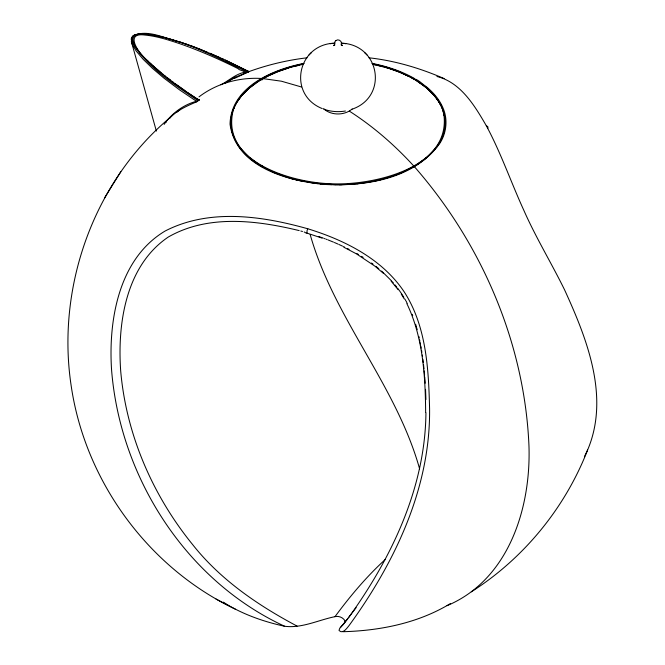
<?xml version="1.0" encoding="UTF-8"?>
<svg xmlns="http://www.w3.org/2000/svg" width="665" height="665" viewBox="0 0 665 665"><rect width="100%" height="100%" fill="white"/><g stroke="black" fill="none" stroke-linecap="round" stroke-linejoin="round"><path stroke-width="1" d="M425.933 412.657C425.301 487.653 391.519 558.043 348.46 617.851M233.689 108.761C223.955 130.806 240.506 154.554 259.658 165.07M445.151 124.43L444.627 116.525L442.375 108.885M445.151 124.422C444.287 142.476 430.255 156.807 415.509 165.577M231.146 118.054L231.262 117.256M334.495 44.646L335.019 41.521L335.958 40.557M413.622 79.617L413.763 78.57L397.246 70.814L385.085 66.774L372.907 63.848M413.838 78.96C417.454 78.636 422.699 84.538 426.29 86.666C433.214 92.344 439.282 99.326 442.848 107.605C447.977 118.91 446.639 132.51 440.089 142.942C414.686 179.035 365.326 186.674 324.113 184.413C287.746 180.988 235.817 167.015 230.04 124.172C230.822 87.09 272.933 69.276 304.129 63.374M334.52 44.547L333.556 45.627L334.911 44.921M487.977 128.062L487.769 126.624L486.306 125.718C474.76 105.818 460.795 82.369 436.947 76.492M233.407 109.525C219.558 161.911 292.026 182.792 331.12 183.739C371.768 185.793 452.749 168.461 443.621 112.751M227.546 604.851C245.185 615.175 264.712 621.933 284.628 626.255C302.151 628.575 319.084 619.655 335.975 616.463C339.483 615.956 343.589 617.91 345.118 621.143C344.744 624.917 339.3 626.58 339 630.42C342.691 634.476 346.748 628.392 349.042 625.582C394.802 562.69 430.488 487.985 429.582 408.717C428.593 368.909 426.398 326.041 404.062 291.652C381.918 258.793 344.744 240.14 307.804 228.777C305.642 232.06 309.109 234.978 304.171 231.96M233.989 108.004L233.382 109.392L234.645 106.491M233.689 108.628L234.304 107.248M471.319 591.825C523.804 558.425 565.067 507.969 587.611 449.997C610.054 396.997 586.954 338.784 564.585 289.865C551.451 263.091 535.84 237.571 523.804 210.256C510.969 182.235 500.953 152.908 486.306 125.718M587.611 449.997L584.41 456.705M234.338 107.115L234.994 105.735M234.695 106.358L235.743 104.239M413.455 167.272L415.534 165.56M170.373 117.331C93.615 181.587 56.309 286.947 71.122 385.426C84.97 480.961 148.046 567.519 235.294 609.132M235.061 105.61L236.142 103.499M235.851 104.114L236.557 102.759M236.998 102.019L236.266 103.366L237.904 100.548M439.316 143.042L439.748 142.302M104.546 197.929L112.618 184.912M113.017 184.255L120.789 171.711M438.393 144.513L438.858 143.773M164.155 124.372C171.894 113.017 184.247 104.222 197.53 100.989M238.885 99.102L237.147 101.886L242.634 94.322M166.117 122.177L166.566 121.52M238.095 100.423L240.971 96.317M437.412 145.968L437.911 145.236M239.109 98.977L240.156 97.58M436.373 147.406L436.905 146.691M334.936 616.729C350.048 596.239 366.49 576.638 385.318 559.448M351.943 613.08L344.345 623.08M347.72 618.824L340.314 627.694M352.35 612.548L355.484 608.492M355.7 608.217L356.141 607.66M240.705 96.882L242.068 94.987M435.309 148.777L427.213 157.131L416.348 165.061M241.786 95.577L249.508 87.921L258.826 81.13M334.902 43.159C297.164 44.015 287.189 94.679 322.284 108.603M242.401 94.854C257.621 77.098 280.863 68.545 303.19 63.832M262.434 165.793L262.559 167.272M242.999 94.189L248.959 88.387L255.609 83.258M261.636 166.674L262.201 166.558M169.575 118.42C177.073 109.966 187.597 105.76 197.655 101.354M352.159 108.977C344.478 115.677 331.062 115.685 323.589 108.678M310.68 53.333L311.569 52.477M309.017 54.929L309.965 54.023M196.017 102.169L196.158 101.047L179.65 89.95L163.873 78.071L152.418 68.329L143.158 59.301L136.209 51.039L132.202 44.264L131.213 39.002L131.928 37.065L133.374 35.644M180.14 42.153C165.602 38.794 147.838 28.778 133.133 35.727C130.548 39.102 133.158 43.641 134.92 46.774C150.913 69.717 175.261 85.278 198.062 100.689L199.325 100.008L198.511 100.739M176.333 112.551L180.514 109.193M199.018 96.849C216.748 83.291 239.466 77.14 261.636 78.487M256.308 82.776L257.122 82.227M220.813 84.804C229.234 80.59 237.289 72.443 247.139 71.995M224.67 83.316L235.227 76.99M257.945 81.687L268.627 75.669M133.466 35.578L134.38 35.079M343.223 631.708C380.413 630.669 418.451 623.038 450.529 603.496M225.51 82.867L236.291 76.891L249.142 71.537M260.505 80.091L262.218 79.077L262.442 79.8M414.669 166.084C390.746 179.899 362.616 184.953 335.243 184.687M263.091 78.578L263.972 78.088M412.923 167.09L411.153 168.062M234.388 78.437L249.35 71.471M335.85 40.623C338.618 38.312 342.525 41.646 341.519 44.646M265.759 77.123L276.507 72.153L288.51 67.955M447.046 605.682C508.7 579.672 530.986 508.201 528.974 446.19C524.751 343.506 481.842 243.681 414.378 166.674M269.458 75.261L279.433 71.014L289.649 67.614M404.653 171.296L405.608 170.855M244.496 73.291C246.108 70.615 238.61 70.424 238.12 68.653C219.359 59.293 200.14 50.814 180.34 43.898C168.852 40.066 157.181 36.226 145.061 35.062C122.776 31.903 140.107 55.353 147.996 60.931M402.716 172.169L400.746 173.008M398.742 173.823L399.748 173.415M134.837 34.888L135.968 34.505M396.581 174.654L397.662 174.247M151.213 64.015C145.278 59.434 119.492 34.538 142.086 33.873C179.617 37.273 213.914 56.126 247.405 71.953L248.926 71.621M352.209 109.16C388.726 96.516 379.781 44.081 341.103 43.159M392.159 176.233L393.273 175.851M249.55 71.388C268.128 64.713 287.421 60.108 307.031 57.805M248.826 71.67L222.418 58.686M289.558 67.63L290.788 67.281M290.721 67.298L291.943 66.966M291.893 66.974L303.09 64.33M295.443 66.043L299.233 65.145M380.571 179.625L378.053 180.232M375.501 180.805L376.781 180.523M137.131 34.239L138.619 34.006M199.359 99.492L198.079 99.642L185.377 91.08M345.426 111.013C338.219 112.227 330.68 111.703 323.805 109.16M330.256 43.732L331.103 43.616M332.799 43.358L333.365 43.283M357.055 183.731L358.402 183.582M346.207 184.529L347.571 184.463M342.109 184.662L339.374 184.704M335.243 184.695L313.398 183.066L293.099 179.018M331.785 184.612L330.405 184.554M327.654 184.421L328.344 184.463M326.282 184.346L326.964 184.388M144.795 33.932L146.267 34.048M247.887 71.18L248.444 71.238M324.902 184.247L325.592 184.296M262.434 78.537L281.445 81.213L301.445 86.982M322.168 184.039L322.849 184.097M320.114 183.848L320.796 183.914M146.757 34.098L148.212 34.256M317.396 183.557L318.078 183.631M342.65 43.283L343.215 43.358M344.911 43.616L345.75 43.732M368.975 57.805C394.968 60.656 420.189 68.212 444.129 78.578M149.849 34.464L152.543 34.888M197.713 99.218L198.228 99.343M308.169 182.268L309.466 182.484M153.74 35.095L156.1 35.553M371.984 63.391C386.756 66.251 401.286 70.972 414.378 78.487M375.55 64.871L373.007 64.347L387.612 67.98M301.727 181.063L299.192 180.514M157.273 35.802L159.201 36.218M159.833 36.367L164.413 37.489M379.324 65.735L381.743 66.342M296.681 179.924L294.246 179.317M299.167 230.589C256.615 220.281 208.02 214.238 168.336 237.006C125.885 265.626 117.289 323.356 120.689 370.912C126.159 434.27 152.543 495.259 192.534 544.46C220.331 579.714 257.821 605.25 297.072 626.098M165.086 37.664L167.114 38.204M293.066 179.01L289.558 178.029M300.838 231.038L302.5 231.495M384.071 66.966L388.759 68.329M167.78 38.387L171.645 39.493M291.943 178.71L277.272 173.823L264.861 168.07M307.804 228.777C261.835 215.859 209.309 208.253 165.161 231.004C118.96 258.51 108.42 319.391 111.512 369.05C119.658 476.655 185.668 580.52 284.628 626.255M172.601 39.775L178.594 41.646M288.51 177.721L273.49 172.252L260.472 165.56M388.634 68.296L399.748 72.252L409.341 76.65M389.757 68.645C408.942 74.879 428.401 85.037 439.341 102.676L438.592 101.321M178.91 41.521L187.813 44.779M306.931 233.107L321.935 238.053M180.922 42.402L183.997 43.441M184.762 43.707L185.527 43.973M318.71 236.507L323.348 238.161M185.809 43.873L190.315 45.677M188.652 45.079L189.483 45.378M189.816 45.303L191.969 46.284M190.647 45.611L194.438 47.198M324.279 238.502L325.202 238.843M192.293 46.218L195.261 47.506M194.754 47.14L197.705 48.445M326.124 239.192L327.047 239.55M195.568 47.448L207.364 52.294M198.004 48.387L219.907 57.672M327.97 239.907L333.489 242.126M334.404 242.509L338.044 244.088M209.982 53.242L222.991 59.06M340.979 44.779L342.458 45.627L341.494 44.547M338.951 244.487L342.55 246.15M225.468 60.091L248.627 71.529M343.448 246.574L344.345 246.998M347.504 248.552L349.075 249.342M216.059 599.065L228.602 605.624M343.971 247.297L356.49 253.88L374.919 266.158L383.364 273.298M411.153 77.606L414.661 79.584M263.997 167.597L261.337 166.075M413.572 78.537L425.534 86.766L434.195 95.527M356.822 253.54L358.41 254.471M260.505 165.577L248.959 157.281L240.165 148.096M415.509 80.091L416.348 80.606M361.569 256.358L363.132 257.338M198.827 99.999L187.281 92.385M223.282 602.133L226.69 604.31M417.179 81.13L426.323 87.772L433.613 94.854M349.366 111.146C373.115 126.35 394.561 145.003 413.572 165.793M186.084 91.471L174.72 83.491M184.197 90.157L172.252 81.654M371.519 263.016L373.007 264.105M172.991 82.053L167.414 77.955M170.556 80.207L165.028 76.084M375.925 266.349L378.792 268.668M162.684 74.197L165.776 76.483M160.365 72.302L163.44 74.596M159.234 71.355L161.13 72.701M159.991 71.754L154.77 67.531M158.869 70.806L151.529 64.621M154.455 66.974L148.262 61.554M381.594 271.062L391.436 280.763M364.445 52.477L365.334 53.333M366.049 54.023L366.997 54.929M392.358 281.794L393.264 282.833M433.946 94.987L437.927 100.448M391.136 281.145L398.127 289.666M395.043 284.944L396.772 287.097M435.326 96.907L435.858 97.58M397.612 288.194L399.258 290.414M436.373 98.262L437.429 99.717M239.101 146.682L239.641 147.406M399.657 290.971L401.228 293.24M437.637 99.85L438.418 101.188M401.61 293.814L401.993 294.387M402.367 294.969L403.83 297.305M438.127 100.581L438.883 101.928M401.294 294.171L404.212 298.843M439.05 102.061L440.995 105.685L440.305 104.314M404.894 299.092L405.234 299.691M439.482 102.809L440.197 104.172M405.575 300.289L405.916 300.896M406.249 301.503L406.581 302.11M439.906 103.557L440.604 104.929M406.905 302.725L407.229 303.34M440.695 105.07L441.361 106.45M441.061 105.826L442.05 107.971M406.889 303.664C423.056 337.296 425.301 375.534 425.65 412.275M441.41 106.583L442.674 109.509L442.067 108.112M412.2 314.329L412.707 315.642M442.657 109.65L444.76 117.314M415.65 324.296L416.057 325.634M416.257 326.316L416.639 327.662M131.313 41.405L156.366 131.088M416.83 328.335L417.196 329.69M310.173 234.554C333.855 318.369 396.165 384.91 419.607 468.85M231.877 131.495L232.077 132.277M418.875 336.498L419.183 337.87M419.623 339.923L419.906 341.295M420.18 342.666L420.446 344.038M420.829 346.099L421.186 348.161M421.535 350.222L421.859 352.292M422.275 355.043L422.475 356.423M422.849 359.175L423.281 362.616M423.53 364.686L423.979 368.809M424.187 370.871L424.569 374.994M424.744 377.047L425.193 383.215M445.109 120.465L445.151 121.254M230.863 124.413L230.905 125.203M425.55 389.358L425.916 399.54"/></g></svg>
